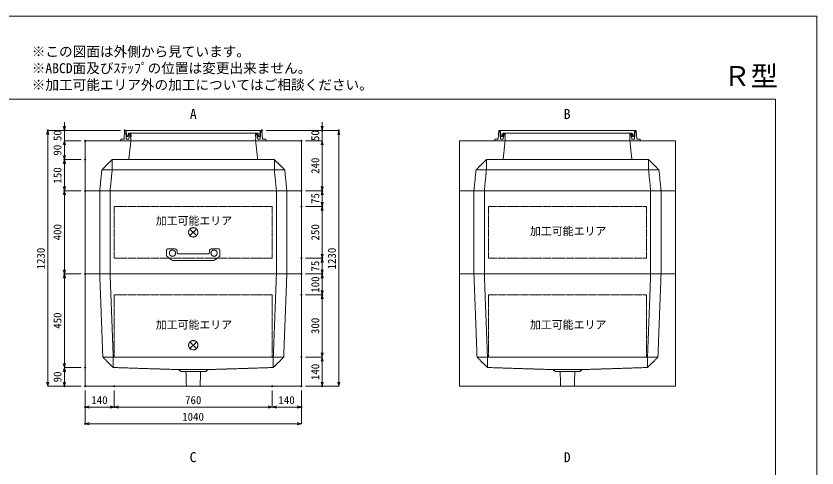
# Model space of a CAD drawing. Units: millimetres, scale not verified. Extents: x -2970 to 2970, y -2100 to 2100.
# Drawn here: x -883 to 2970, y -73 to 2100 of the extents above; entities that cross this region are included whole.
import ezdxf
from ezdxf.enums import TextEntityAlignment as Align

# ---------------------------------------------------------------- set-up
doc = ezdxf.new("R2010")
doc.units = ezdxf.units.MM
doc.header["$LTSCALE"] = 10
doc.header["$PDMODE"] = 32
doc.header["$PDSIZE"] = 5
doc.linetypes.add('LONG_DASHED1', pattern=[7, 6, -1])
doc.linetypes.add('LONG_DOUBLE_CHAIN', pattern=[21.8, 18, -1, 0.6, -0.6, 0.6, -1])
for name, color, linetype, lineweight in [('0-0_D-TTL', 7, 'Continuous', 9), ('0-1_Defpoints', 7, 'Continuous', 9), ('0-3_D-TTL-TXT', 7, 'Continuous', 9), ('0-4_D-STR-TXT', 7, 'Continuous', 9), ('0-5_D-STR-DIM', 3, 'Continuous', 9), ('0-6_0', 7, 'Continuous', 9), ('0-7_D-STR', 7, 'LONG_DASHED1', 9), ('0-9_D-STR-STR3', 2, 'LONG_DASHED1', 9), ('0-A_D-STR-STR5', 1, 'LONG_DOUBLE_CHAIN', 9), ('0-B_D-STR-STR4', 134, 'Continuous', 9)]:
    doc.layers.add(name, color=color, linetype=linetype, lineweight=lineweight)
doc.styles.add('ＭＳ ゴシック', font='')
doc.styles.get('ＭＳ ゴシック').set_extended_font_data('MS Gothic')

# ---------------------------------------------------------------- blocks, each defined once
blk = doc.blocks.new('A$C4DE05FD1')
at = {"layer": '0-0_D-TTL', "color": 134}
for p, q in [((2000, 38000), (57400, 38000)), ((57400, 38000), (57400, 2000))]:
    blk.add_line(p, q, dxfattribs=at)
at = {"layer": '0-1_Defpoints', "color": 134}
for p, q in [((0, 42000), (59400, 42000)), ((59400, 42000), (59400, 0))]:
    blk.add_line(p, q, dxfattribs=at)
at = {"layer": '0-3_D-TTL-TXT', "style": 'ＭＳ ゴシック'}
for s, p in [('※この図面は外側から見ています。', (21630.5, 39907.8)), ('※ABCD面及びｽﾃｯﾌﾟの位置は変更出来ません。', (21630.5, 39107.8)), ('※加工可能エリア外の加工についてはご相談ください。', (21630.5, 38307.8))]:
    blk.add_text(s, height=481.1, dxfattribs=at).set_placement(p, align=Align.BOTTOM_LEFT)
blk = doc.blocks.new('_Open30')
at = {"layer": '0-6_0'}
blk.add_line((0, 0), (-10, 0), dxfattribs=at)
blk.add_lwpolyline([(-10, 2.679), (0, 0), (-10, -2.679)], dxfattribs=at)
blk = doc.blocks.new('A$C31CA379A')
at = {"layer": '0-4_D-STR-TXT', "style": 'ＭＳ ゴシック'}
for s, p in [('A', (-162.9, -1095.3)), ('B', (17819.3, -1095.3)), ('C', (-175.7, -17595.3)), ('D', (17819.3, -17595.3))]:
    blk.add_text(s, height=481.1, dxfattribs=at).set_placement(p, align=Align.BOTTOM_LEFT)
blk = doc.blocks.new('A$C533A0D9A')
at = {"layer": '0-7_D-STR'}
for p, q in [((-3000, 2400), (-3100, 1500)), ((3000, 2400), (3100, 1500)), ((-4400, 1000), (-3900, 1500)), ((-3900, 1000), (-3900, 1500)), ((3900, 1000), (3900, 1500)), ((-4400, 1000), (-4500, 0)), ((4400, 1000), (-4400, 1000)), ((-3900, 1000), (-4000, 0)), ((3900, 1000), (4000, 0)), ((4400, 1000), (4500, 0))]:
    blk.add_line(p, q, dxfattribs=at)
at = {"layer": '0-7_D-STR', "linetype": 'Continuous'}
for p in [(5200, 2400), (-5200, 0)]:
    blk.add_line(p, (5200, 0), dxfattribs=at)
blk.add_lwpolyline([(-5200, 0), (-5200, 2400), (5200, 2400)], dxfattribs=at)
at = {"layer": '0-7_D-STR'}
blk.add_lwpolyline([(4400, 1000), (3900, 1500), (-3900, 1500)], dxfattribs=at)
blk = doc.blocks.new('A$C27844A11')
at = {"layer": '0-9_D-STR-STR3'}
for p, q in [((-1280, 500), (-1280, 226.8)), ((-1230, 550), (-879.2, 550)), ((-779.6, 458.7), (-771, 360.6)), ((779.6, 458.7), (771, 360.6)), ((1230, 550), (879.2, 550)), ((1280, 500), (1280, 226.8)), ((-1257.7, 185.2), (-1030.2, 16.8)), ((974.7, 0), (-974.7, 0)), ((721.2, 315), (-721.2, 315)), ((1257.7, 185.2), (1030.2, 16.8))]:
    blk.add_line(p, q, dxfattribs=at)
for centre in [(-1000, 350), (1000, 350)]:
    blk.add_circle(centre, 150, dxfattribs=at)
for centre, radius, start, end in [((-1230, 500), 50, 90, 180), ((-879.2, 450), 100, 5, 90), ((879.2, 450), 100, 90, 175), ((1230, 500), 50, 0, 90), ((-1230, 226.8), 50, 180, 236.30993), ((-974.7, 100), 100, 236.30993, 270), ((-721.2, 365), 50, 185, 270), ((721.2, 365), 50, 270, 355), ((974.7, 100), 100, 270, 303.69007), ((1230, 226.8), 50, 303.69007, 0)]:
    blk.add_arc(centre, radius, start, end, dxfattribs=at)
blk = doc.blocks.new('A$C729C60C3')
at = {"layer": '0-7_D-STR', "linetype": 'Continuous'}
for p, q in [((5200, 0), (-5200, 0)), ((5200, -4000), (5200, 0))]:
    blk.add_line(p, q, dxfattribs=at)
at = {"layer": '0-7_D-STR'}
for p, q in [((-4500, 0), (-4500, -4000)), ((-4000, 0), (-4000, -4000)), ((4000, 0), (4000, -4000)), ((4500, 0), (4500, -4000))]:
    blk.add_line(p, q, dxfattribs=at)
at = {"layer": '0-7_D-STR', "linetype": 'Continuous'}
blk.add_lwpolyline([(5200, -4000), (-5200, -4000), (-5200, 0)], dxfattribs=at)
at = {"layer": '0-A_D-STR-STR5'}
for p, q in [((3800, -750), (3800, -3250)), ((3800, -3250), (-3800, -3250))]:
    blk.add_line(p, q, dxfattribs=at)
blk.add_lwpolyline([(3800, -750), (-3800, -750), (-3800, -3250)], dxfattribs=at)
blk = doc.blocks.new('A$C04B4267E')
at = {"layer": '0-7_D-STR', "linetype": 'Continuous'}
for p, q in [((5200, 0), (-5200, 0)), ((-5200, -5400), (-5200, 0)), ((5200, -5400), (5200, 0)), ((5200, -5400), (-5200, -5400))]:
    blk.add_line(p, q, dxfattribs=at)
at = {"layer": '0-7_D-STR'}
for p, q in [((-4500, 0), (-4350, -4000)), ((-4000, 0), (-3850, -4000)), ((4000, 0), (3850, -4000)), ((4500, 0), (4350, -4000)), ((-3850, -4500), (-4350, -4000)), ((-4350, -4000), (4350, -4000)), ((-3850, -4500), (-3850, -4000)), ((3850, -4500), (4350, -4000)), ((3850, -4500), (3850, -4000)), ((-3850, -4500), (-700, -4600)), ((-600, -4690), (-700, -4600)), ((700, -4600), (-700, -4600)), ((600, -4690), (700, -4600)), ((3850, -4500), (700, -4600)), ((600, -4690), (-600, -4690)), ((-329.8, -5400), (-352.5, -4690)), ((329.8, -5400), (352.5, -4690))]:
    blk.add_line(p, q, dxfattribs=at)
at = {"layer": '0-A_D-STR-STR5'}
for p, q in [((-3800, -1000), (-3800, -4000)), ((3800, -1000), (-3800, -1000)), ((3800, -1000), (3800, -4000)), ((3800, -4000), (-3800, -4000))]:
    blk.add_line(p, q, dxfattribs=at)
blk = doc.blocks.new('A$C284D0AE2')
at = {"layer": '0-B_D-STR-STR4'}
for p, q in [((-3300, 500), (-3327.8, 98.6)), ((-3250, 500), (-3300, 500)), ((-3221.3, 98.6), (-3250, 500)), ((-3225, 500), (-3225, 370)), ((-3490, 80), (-3500, 0)), ((-3500, 0), (3500, 0)), ((-3347.8, 80), (-3490, 80)), ((-3225, 370), (-3219.2, 370)), ((-3209.2, 360.9), (-3195, 200)), ((-3117.8, 80), (-3201.4, 80)), ((-3195, 200), (-3145, 200)), ((-3145, 200), (-3115, 370)), ((-3115, 370), (3115, 370)), ((-3090, 370), (-3106.2, 200.7)), ((-3106.2, 200.7), (-3086.1, 200.7)), ((-3070, 340), (-3098, 97.7)), ((-3000, 370), (-3090, 370)), ((-3020, 340), (-3070, 340)), ((-3000, 0), (-3020, 340)), ((-3011.8, 200.7), (-2991.8, 200.7)), ((-2991.8, 200.7), (-3000, 370)), ((3000, 370), (3090, 370)), ((3106.2, 200.7), (3086.1, 200.7)), ((3090, 370), (3106.2, 200.7)), ((3117.8, 80), (3201.4, 80)), ((3347.8, 80), (3490, 80)), ((3490, 80), (3500, 0))]:
    blk.add_line(p, q, dxfattribs=at)
for points in [[(-3225, 500), (3225, 500), (3225, 370), (3219.2, 370)], [(3221.3, 98.6), (3250, 500), (3300, 500), (3327.8, 98.6)], [(3011.8, 200.7), (2991.8, 200.7), (3000, 370)], [(3000, 0), (3020, 340), (3070, 340), (3098, 97.7)], [(3209.2, 360.9), (3195, 200), (3145, 200), (3115, 370)]]:
    blk.add_lwpolyline(points, dxfattribs=at)
for centre, radius, start, end in [((-3347.8, 100), 20, 270, 356.0372), ((-3201.4, 100), 20, 184.08562, 270), ((-3219.2, 360), 10, 5.04245, 90), ((-3117.8, 100), 20, 270, 353.41806), ((3117.8, 100), 20, 186.58194, 270), ((3201.4, 100), 20, 270, 355.91438), ((3219.2, 360), 10, 90, 174.95755), ((3347.8, 100), 20, 183.9628, 270)]:
    blk.add_arc(centre, radius, start, end, dxfattribs=at)
blk = doc.blocks.new('A$C1C640AAB')
at = {"layer": '0-A_D-STR-STR5'}
for p, q in [((-159.1, -159.1), (159.1, 159.1)), ((-159.1, 159.1), (159.1, -159.1))]:
    blk.add_line(p, q, dxfattribs=at)
blk.add_circle((0, 0), 225, dxfattribs=at)
blk = doc.blocks.new('A$C5da11d60')
at = {"layer": '0-7_D-STR'}
blk.add_blockref('A$C729C60C3', (0, 0), dxfattribs=at)
at = {"layer": '0-A_D-STR-STR5'}
blk.add_blockref('A$C1C640AAB', (0, -2000), dxfattribs=at)
blk = doc.blocks.new('A$Cd9e0e9f7')
at = {"layer": '0-7_D-STR'}
blk.add_blockref('A$C04B4267E', (0, 0), dxfattribs=at)
at = {"layer": '0-A_D-STR-STR5'}
blk.add_blockref('A$C1C640AAB', (0, -3430), dxfattribs=at)

msp = doc.modelspace()

# ---------------------------------------------------------------- linework, layer by layer
at = {"layer": '0-1_Defpoints'}
for p in [(-730, 1550), (-650, 1550), (-360, 1550), (-360, 1550), (300, 1550), (300, 1550), (590, 1550), (670, 1550), (-550, 1500), (-550, 1500), (490, 1500), (-650, 1410), (-550, 1410), (-650, 1260), (-550, 1260), (490, 1260), (490, 1260), (590, 1260), (590, 1260), (490, 1185), (490, 1185), (590, 1185), (490, 935), (590, 935), (-650, 860), (-550, 860), (-550, 860), (490, 860), (490, 860), (590, 860), (490, 760), (490, 760), (590, 760), (490, 460), (-550, 410), (-650, 320), (-550, 320), (-550, 320), (-550, 320), (-410, 320), (350, 320), (490, 320), (490, 320), (490, 320), (590, 320), (-550, 220), (-410, 220), (490, 220), (-550, 140)]:
    msp.add_point(p, dxfattribs=at)
at = {"layer": '0-5_D-STR-DIM'}
for p, q in [((-650, 1570), (-650, 1590)), ((590, 1570), (590, 1590)), ((-380, 1550), (-730, 1550)), ((-380, 1550), (-650, 1550)), ((-650, 1500), (-650, 1550)), ((320, 1550), (590, 1550)), ((320, 1550), (670, 1550)), ((590, 1500), (590, 1550)), ((-730, 340), (-730, 1530)), ((670, 340), (670, 1530)), ((-570, 1500), (-650, 1500)), ((-570, 1500), (-650, 1500)), ((-650, 1480), (-650, 1430)), ((-650, 1480), (-650, 1460)), ((510, 1500), (590, 1500)), ((510, 1500), (590, 1500)), ((590, 1480), (590, 1280)), ((590, 1480), (590, 1460)), ((-570, 1410), (-650, 1410)), ((-570, 1410), (-650, 1410)), ((-650, 1390), (-650, 1280)), ((-570, 1260), (-650, 1260)), ((-570, 1260), (-650, 1260)), ((-650, 880), (-650, 1240)), ((510, 1260), (590, 1260)), ((510, 1260), (590, 1260)), ((590, 1205), (590, 1240)), ((510, 1185), (590, 1185)), ((510, 1185), (590, 1185)), ((590, 955), (590, 1165)), ((510, 935), (590, 935)), ((510, 935), (590, 935)), ((590, 880), (590, 915)), ((-570, 860), (-650, 860)), ((-570, 860), (-650, 860)), ((510, 860), (590, 860)), ((510, 860), (590, 860)), ((-650, 430), (-650, 840)), ((590, 780), (590, 840)), ((510, 760), (590, 760)), ((510, 760), (590, 760)), ((590, 480), (590, 740)), ((510, 460), (590, 460)), ((510, 460), (590, 460)), ((590, 440), (590, 340)), ((-570, 410), (-650, 410)), ((-570, 410), (-650, 410)), ((-650, 390), (-650, 340)), ((-570, 320), (-730, 320)), ((-570, 320), (-650, 320)), ((510, 320), (590, 320)), ((510, 320), (670, 320)), ((-550, 300), (-550, 140)), ((-550, 300), (-550, 220)), ((-410, 300), (-410, 220)), ((-410, 300), (-410, 220)), ((350, 300), (350, 220)), ((350, 300), (350, 220)), ((490, 300), (490, 220)), ((490, 300), (490, 140)), ((-430, 220), (-530, 220)), ((330, 220), (-390, 220)), ((370, 220), (470, 220)), ((470, 140), (-530, 140))]:
    msp.add_line(p, q, dxfattribs=at)

# ---------------------------------------------------------------- block references
at = {"layer": '0-0_D-TTL', "xscale": 0.1, "yscale": 0.1}
msp.add_blockref('A$C4DE05FD1', (-2970, -2100), dxfattribs=at)
at = {"layer": '0-4_D-STR-TXT', "xscale": 0.1, "yscale": 0.1}
msp.add_blockref('A$C31CA379A', (-30, 1700), dxfattribs=at)
at = {"layer": '0-5_D-STR-DIM', "xscale": 2, "yscale": 2}
for p, rotation in [((-730, 1550), 90), ((-650, 1550), 270), ((590, 1550), 270), ((670, 1550), 90), ((-650, 1500), 90), ((-650, 1500), 90), ((590, 1500), 90), ((590, 1500), 90), ((-650, 1410), 270), ((-650, 1410), 90), ((-650, 1260), 270), ((590, 1260), 270), ((-650, 1260), 90), ((590, 1260), 90), ((590, 1185), 270), ((590, 1185), 90), ((590, 935), 270), ((590, 935), 90), ((-650, 860), 270), ((-650, 860), 90), ((590, 860), 270), ((590, 860), 90), ((590, 760), 270), ((590, 760), 90), ((590, 460), 270), ((-650, 410), 270), ((590, 460), 90), ((-650, 410), 90), ((-730, 320), 270), ((-650, 320), 270), ((590, 320), 270), ((670, 320), 270), ((-550, 220), 180), ((-410, 220), 180), ((350, 220), 180), ((-550, 140), 180)]:
    msp.add_blockref('_Open30', p, dxfattribs=dict(at, rotation=rotation))
for p in [(-410, 220), (350, 220), (490, 220), (490, 140)]:
    msp.add_blockref('_Open30', p, dxfattribs=at)
at = {"layer": '0-7_D-STR', "xscale": 0.1, "yscale": 0.1}
for name, p in [('A$C533A0D9A', (-30, 1260)), ('A$C533A0D9A', (1770, 1260)), ('A$C5da11d60', (-30, 1260)), ('A$C729C60C3', (1770, 1260)), ('A$Cd9e0e9f7', (-30, 860)), ('A$C04B4267E', (1770, 860))]:
    msp.add_blockref(name, p, dxfattribs=at)
at = {"layer": '0-9_D-STR-STR3', "xscale": 0.1, "yscale": 0.1}
msp.add_blockref('A$C27844A11', (-30, 925), dxfattribs=at)
at = {"layer": '0-B_D-STR-STR4', "xscale": 0.1, "yscale": 0.1}
for p in [(-30, 1500), (1770, 1500)]:
    msp.add_blockref('A$C284D0AE2', p, dxfattribs=at)

# ---------------------------------------------------------------- texts
at = {"layer": '0-3_D-TTL-TXT', "style": 'ＭＳ ゴシック'}
msp.add_text('Ｒ型', height=96.21, dxfattribs=at).set_placement((2519.75, 1734.55), align=Align.BOTTOM_LEFT)
at = {"layer": '0-5_D-STR-DIM', "style": 'ＭＳ ゴシック'}
for s, p in [('50', (-652.6, 1498.9)), ('50', (587.4, 1498.9)), ('90', (-652.6, 1428.7)), ('240', (587.4, 1340.8)), ('150', (-652.6, 1294.48)), ('75', (587.4, 1196.42)), ('400', (-652.6, 1021.2)), ('250', (587.4, 1020.8)), ('1230', (-732.6, 881.48)), ('1230', (667.4, 881.48)), ('75', (587.4, 871.42)), ('100', (587.4, 769.48)), ('450', (-652.6, 596.2)), ('300', (587.4, 570.9)), ('140', (587.4, 349.48)), ('90', (-652.6, 338.7))]:
    msp.add_text(s, height=38.49, rotation=90, dxfattribs=at).set_placement(p, align=Align.BOTTOM_LEFT)
for s, p in [('140', (-520.52, 222.6)), ('760', (-69.6, 222.6)), ('140', (379.48, 222.6)), ('1040', (-83.52, 142.6))]:
    msp.add_text(s, height=38.49, dxfattribs=at).set_placement(p, align=Align.BOTTOM_LEFT)
at = {"layer": '0-A_D-STR-STR5', "style": 'ＭＳ ゴシック'}
for p in [(-210.48, 1084.75), (1589.52, 1034.75), (-210.48, 584.75), (1589.52, 584.75)]:
    msp.add_text('加工可能エリア', height=38.49, dxfattribs=at).set_placement(p, align=Align.BOTTOM_LEFT)

doc.saveas('drawing.dxf')
